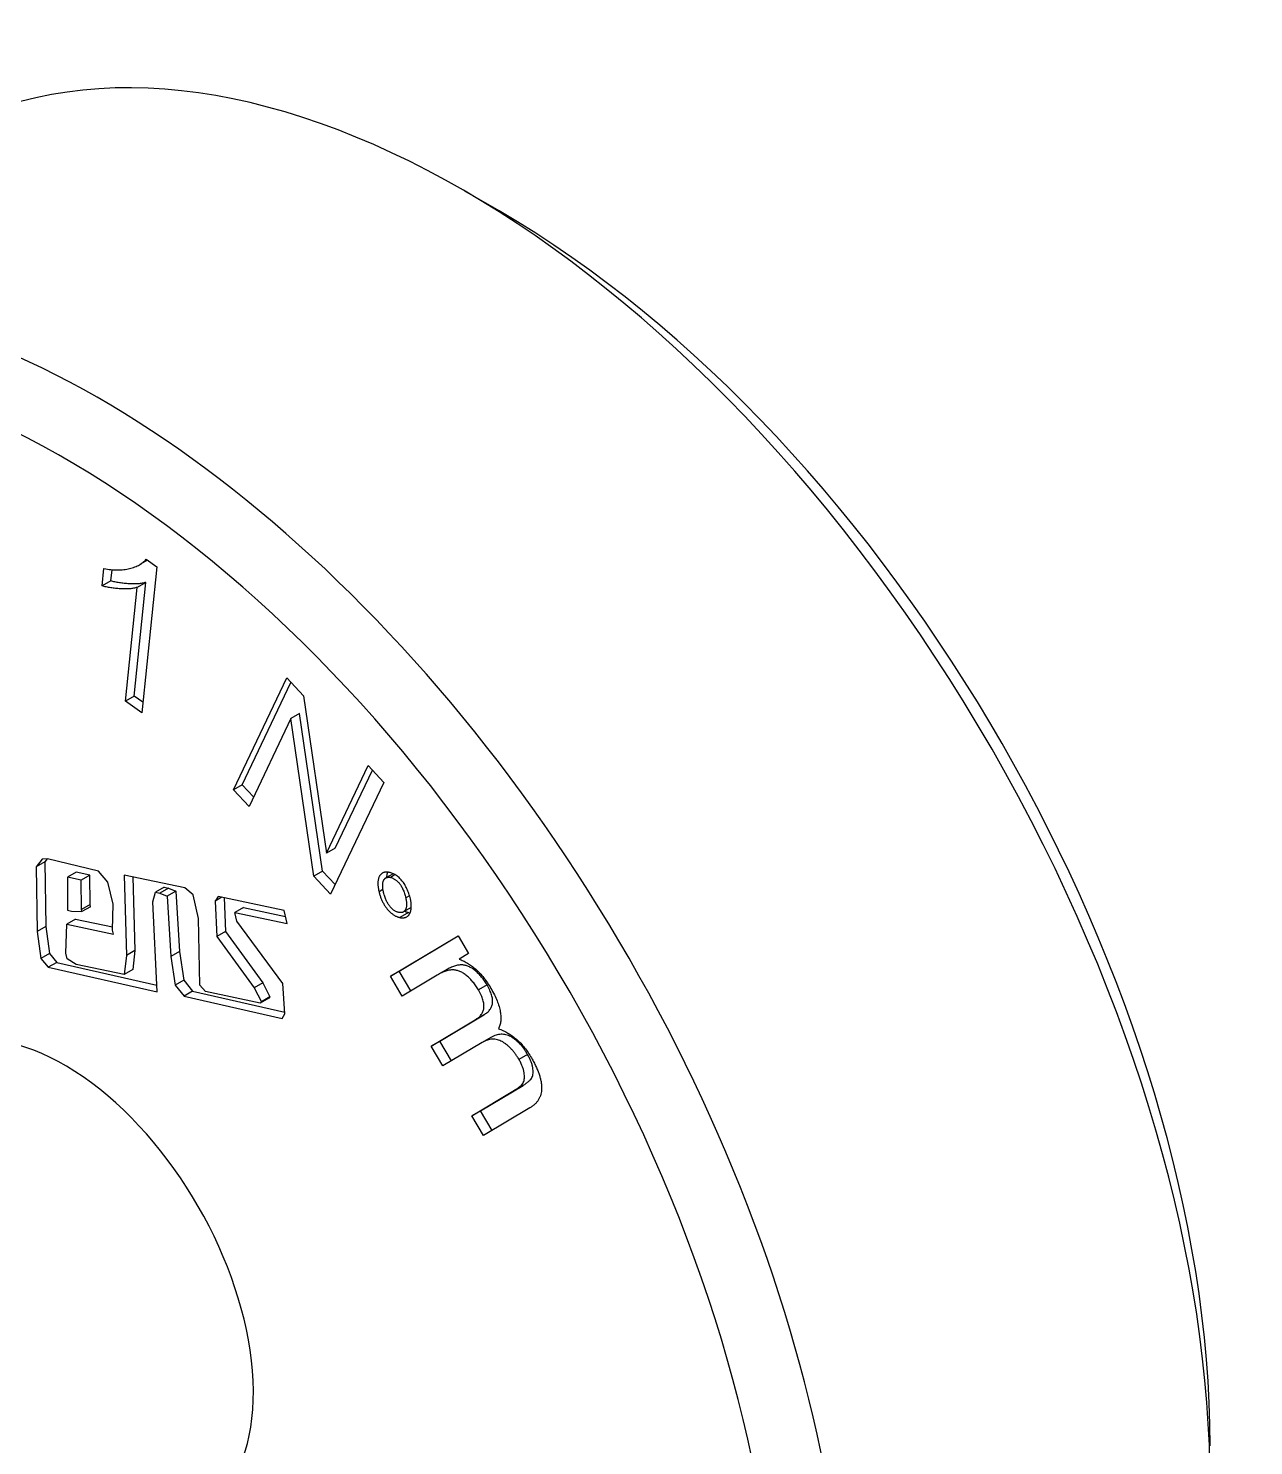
# Model space of a CAD drawing. Header units: millimetres. Extents: x 0 to 7722, y 0 to 5460.
# Drawn here: x 4574.95 to 4587.69, y 3552.35 to 3567.07 of the extents above; entities that cross this region are included whole.
import ezdxf

# ---------------------------------------------------------------- set-up
doc = ezdxf.new("R2010")
doc.units = ezdxf.units.MM
doc.header["$LTSCALE"] = 5
doc.layers.get('0').update_dxf_attribs({"linetype": 'CONTINUOUS'})

# ---------------------------------------------------------------- blocks, each defined once
blk = doc.blocks.new('RWFWFWEWEFWEFWEF')
for p, q in [((69.345, -69.083), (68.987, -68.876)), ((65.69, -72.712), (65.611, -72.757)), ((65.677, -72.703), (65.786, -72.78)), ((65.219, -72.979), (65.237, -72.8)), ((65.309, -72.927), (65.321, -72.811)), ((65.786, -72.78), (65.63, -74.297)), ((65.309, -72.927), (65.219, -72.979)), ((65.46, -74.177), (65.582, -72.995)), ((65.55, -74.125), (65.672, -72.943)), ((65.672, -72.943), (65.582, -72.995)), ((66.584, -75.097), (67.138, -73.936)), ((67.138, -73.936), (67.312, -74.123)), ((66.674, -75.045), (67.181, -73.982)), ((65.55, -74.125), (65.46, -74.177)), ((65.63, -74.297), (65.46, -74.177)), ((65.641, -74.189), (65.55, -74.125)), ((67.312, -74.123), (67.549, -75.758)), ((67.181, -74.359), (66.746, -75.271)), ((67.271, -74.307), (67.181, -74.359)), ((67.419, -75.995), (67.181, -74.359)), ((67.509, -75.944), (67.271, -74.307)), ((67.549, -75.758), (67.984, -74.847)), ((67.639, -75.706), (68.027, -74.893)), ((67.984, -74.847), (68.146, -75.021)), ((66.674, -75.045), (66.584, -75.097)), ((66.746, -75.271), (66.584, -75.097)), ((66.793, -75.173), (66.674, -75.045)), ((68.146, -75.021), (67.592, -76.182)), ((67.639, -75.706), (67.549, -75.758)), ((64.595, -75.82), (64.532, -75.899)), ((64.622, -75.847), (64.532, -75.899)), ((64.651, -75.815), (64.595, -75.82)), ((64.647, -75.816), (64.622, -75.847)), ((64.622, -75.847), (64.634, -76.52)), ((65.182, -75.944), (64.651, -75.815)), ((64.532, -75.899), (64.544, -76.571)), ((64.949, -75.955), (64.859, -76.006)), ((65.09, -75.984), (64.949, -75.955)), ((65.09, -75.984), (65, -76.036)), ((65.093, -76.29), (65.09, -75.984)), ((65.278, -76.057), (65.182, -75.944)), ((65.448, -75.984), (65.47, -76.821)), ((66.077, -76.117), (65.448, -75.984)), ((67.509, -75.944), (67.419, -75.995)), ((67.592, -76.182), (67.419, -75.995)), ((67.639, -76.084), (67.509, -75.944)), ((68.244, -75.97), (68.167, -76.014)), ((68.263, -75.98), (68.215, -76.009)), ((64.859, -76.006), (64.858, -76.349)), ((65, -76.036), (64.859, -76.006)), ((65.003, -76.342), (65, -76.036)), ((65.332, -76.286), (65.278, -76.057)), ((65.539, -76.003), (65.56, -76.77)), ((65.864, -76.11), (65.774, -76.162)), ((65.907, -76.119), (65.817, -76.171)), ((65.864, -76.11), (65.907, -76.119)), ((65.907, -76.119), (65.984, -76.152)), ((66.163, -76.189), (66.077, -76.117)), ((68.137, -76.133), (68.096, -76.157)), ((65.093, -76.29), (65.003, -76.342)), ((65.098, -76.313), (65.093, -76.29)), ((65.326, -76.557), (65.332, -76.286)), ((65.746, -76.264), (65.774, -76.162)), ((65.791, -77.199), (65.746, -76.264)), ((65.774, -76.162), (65.817, -76.171)), ((65.817, -76.171), (65.894, -76.203)), ((65.984, -76.152), (65.894, -76.203)), ((65.894, -76.203), (65.932, -76.832)), ((65.984, -76.152), (66.022, -76.78)), ((66.221, -76.436), (66.163, -76.189)), ((66.424, -76.206), (66.394, -76.255)), ((66.464, -76.215), (66.394, -76.255)), ((66.394, -76.255), (66.412, -76.623)), ((67.109, -76.351), (66.424, -76.206)), ((66.485, -76.219), (66.502, -76.571)), ((68.413, -76.199), (68.374, -76.222)), ((64.942, -76.443), (64.852, -76.495)), ((64.858, -76.349), (64.901, -76.358)), ((64.901, -76.358), (65.008, -76.364)), ((64.942, -76.443), (65.327, -76.524)), ((65.008, -76.364), (65.003, -76.342)), ((65.098, -76.313), (65.008, -76.364)), ((66.234, -77.13), (66.221, -76.436)), ((66.687, -76.322), (66.597, -76.374)), ((66.597, -76.374), (67.141, -76.489)), ((66.619, -76.465), (66.597, -76.374)), ((66.687, -76.322), (67.124, -76.414)), ((67.141, -76.489), (67.109, -76.351)), ((68.403, -76.374), (68.313, -76.426)), ((68.431, -76.321), (68.349, -76.368)), ((64.634, -76.52), (64.544, -76.571)), ((64.544, -76.571), (64.582, -76.851)), ((64.634, -76.52), (64.672, -76.8)), ((64.842, -76.797), (64.852, -76.495)), ((64.852, -76.495), (65.336, -76.597)), ((65.336, -76.597), (65.326, -76.557)), ((66.502, -76.571), (66.412, -76.623)), ((66.502, -76.571), (66.888, -77.105)), ((67.097, -77.111), (66.619, -76.465)), ((66.412, -76.623), (66.798, -77.156)), ((68.216, -77.034), (68.919, -76.615)), ((68.306, -76.983), (68.92, -76.617)), ((68.919, -76.615), (69.027, -76.801)), ((64.672, -76.8), (64.582, -76.851)), ((64.582, -76.851), (64.657, -76.943)), ((64.672, -76.8), (64.746, -76.892)), ((64.855, -76.855), (64.842, -76.797)), ((64.95, -76.913), (64.855, -76.855)), ((65.47, -76.821), (65.447, -77.018)), ((65.56, -76.77), (65.47, -76.821)), ((65.56, -76.77), (65.537, -76.966)), ((66.022, -76.78), (65.932, -76.832)), ((65.932, -76.832), (65.978, -77.13)), ((66.022, -76.78), (66.068, -77.078)), ((69.027, -76.801), (68.928, -76.859)), ((64.746, -76.892), (64.657, -76.943)), ((64.657, -76.943), (65.791, -77.199)), ((64.746, -76.892), (65.788, -77.127)), ((65.447, -77.018), (64.95, -76.913)), ((65.537, -76.966), (65.447, -77.018)), ((68.306, -76.983), (68.216, -77.034)), ((68.426, -77.189), (68.306, -76.983)), ((68.701, -77.024), (68.337, -77.242)), ((68.8, -76.967), (68.71, -77.019)), ((66.068, -77.078), (65.978, -77.13)), ((65.978, -77.13), (66.07, -77.242)), ((66.068, -77.078), (66.159, -77.19)), ((66.291, -77.196), (66.234, -77.13)), ((66.888, -77.105), (66.798, -77.156)), ((66.798, -77.156), (66.873, -77.303)), ((66.888, -77.105), (66.963, -77.251)), ((67.118, -77.425), (67.097, -77.111)), ((68.337, -77.242), (68.216, -77.034)), ((69.219, -77.126), (69.129, -77.177)), ((66.159, -77.19), (66.07, -77.242)), ((66.07, -77.242), (67.089, -77.474)), ((66.159, -77.19), (67.117, -77.408)), ((66.86, -77.316), (66.291, -77.196)), ((66.95, -77.265), (66.86, -77.316)), ((66.873, -77.303), (66.86, -77.316)), ((66.963, -77.251), (66.873, -77.303)), ((66.963, -77.251), (66.95, -77.265)), ((67.089, -77.474), (67.118, -77.425)), ((68.729, -77.709), (69.186, -77.437)), ((69.186, -77.437), (69.096, -77.489)), ((68.639, -77.761), (69.096, -77.489)), ((68.729, -77.709), (68.639, -77.761)), ((68.76, -77.968), (68.639, -77.761)), ((68.849, -77.915), (68.729, -77.709)), ((69.169, -77.725), (68.76, -77.968)), ((69.258, -77.673), (69.169, -77.725)), ((69.64, -77.849), (69.55, -77.901)), ((69.151, -78.434), (69.594, -78.17)), ((69.594, -78.17), (69.504, -78.221)), ((69.062, -78.486), (69.504, -78.221)), ((69.151, -78.434), (69.062, -78.486)), ((69.182, -78.692), (69.062, -78.486)), ((69.271, -78.639), (69.151, -78.434)), ((69.664, -78.404), (69.182, -78.692))]:
    blk.add_line(p, q)
for centre, major_axis, start_param, end_param in [((68.957, -77.85), (-5.488, 9.531), 3.141593, 6.283185), ((69.316, -77.643), (5.235, -9.091), 0.787332, 2.354261), ((65.185, -80.022), (-5.488, 9.531), 2.354261, 7.070517), ((64.826, -80.229), (-5.235, 9.091), 1.877073, 7.547705), ((64.826, -80.229), (-1.386, 2.407), 2.651007, 6.773771)]:
    blk.add_ellipse(centre, major_axis=major_axis, ratio=0.578093, start_param=start_param, end_param=end_param)
for points, knots in [([(65.237, -72.8), (65.262, -72.804), (65.31, -72.811), (65.379, -72.815), (65.444, -72.811), (65.504, -72.8), (65.558, -72.783), (65.606, -72.762), (65.645, -72.736), (65.666, -72.714), (65.677, -72.703)], [0, 0, 0, 0, 0.143697, 0.283571, 0.419904, 0.553886, 0.681035, 0.796957, 0.903227, 1, 1, 1, 1]), ([(65.582, -72.995), (65.57, -72.998), (65.545, -73.005), (65.504, -73.01), (65.458, -73.011), (65.408, -73.01), (65.358, -73.006), (65.309, -72.999), (65.263, -72.991), (65.233, -72.983), (65.219, -72.979)], [0, 0, 0, 0, 0.110735, 0.230237, 0.359635, 0.499295, 0.639074, 0.769294, 0.889521, 1, 1, 1, 1]), ([(65.672, -72.943), (65.66, -72.946), (65.635, -72.953), (65.593, -72.958), (65.547, -72.96), (65.498, -72.958), (65.447, -72.954), (65.399, -72.947), (65.353, -72.939), (65.323, -72.931), (65.309, -72.927)], [0, 0, 0, 0, 0.110735, 0.230237, 0.359635, 0.499295, 0.639074, 0.769294, 0.889521, 1, 1, 1, 1]), ([(68.202, -75.956), (68.198, -75.955), (68.191, -75.954), (68.18, -75.953), (68.169, -75.953), (68.159, -75.954), (68.15, -75.956), (68.141, -75.959), (68.132, -75.963), (68.124, -75.968), (68.117, -75.974), (68.111, -75.98), (68.105, -75.988), (68.1, -75.997), (68.095, -76.006), (68.092, -76.016), (68.089, -76.027), (68.087, -76.039), (68.085, -76.052), (68.084, -76.065), (68.084, -76.079), (68.085, -76.094), (68.087, -76.109), (68.089, -76.124), (68.092, -76.141), (68.094, -76.152), (68.096, -76.157)], [0, 0, 0, 0, 0.043091, 0.08557, 0.127135, 0.167938, 0.208657, 0.248986, 0.289358, 0.330079, 0.370445, 0.41051, 0.450069, 0.489537, 0.529123, 0.569091, 0.609534, 0.650582, 0.692324, 0.734264, 0.776501, 0.819585, 0.863124, 0.907856, 0.953343, 1, 1, 1, 1]), ([(68.186, -75.953), (68.185, -75.954), (68.184, -75.957), (68.181, -75.965), (68.178, -75.976), (68.176, -75.988), (68.175, -75.999), (68.175, -76.006), (68.175, -76.01)], [0.5238592, 0.5238592, 0.5238592, 0.5238592, 0.5291226, 0.5690906, 0.6095336, 0.6505816, 0.6923239, 0.7212124, 0.7212124, 0.7212124, 0.7212124]), ([(68.422, -76.231), (68.42, -76.222), (68.415, -76.204), (68.407, -76.178), (68.397, -76.152), (68.387, -76.128), (68.376, -76.105), (68.363, -76.084), (68.349, -76.063), (68.335, -76.044), (68.32, -76.027), (68.304, -76.011), (68.288, -75.997), (68.271, -75.985), (68.254, -75.975), (68.237, -75.967), (68.22, -75.96), (68.208, -75.957), (68.202, -75.956)], [0, 0, 0, 0, 0.075225, 0.146571, 0.214495, 0.279453, 0.342418, 0.40351, 0.463774, 0.523875, 0.583261, 0.64131, 0.698905, 0.756301, 0.814632, 0.874328, 0.935785, 1, 1, 1, 1]), ([(68.144, -76.167), (68.143, -76.162), (68.141, -76.154), (68.138, -76.141), (68.136, -76.128), (68.135, -76.116), (68.134, -76.105), (68.134, -76.094), (68.134, -76.084), (68.135, -76.074), (68.136, -76.064), (68.138, -76.056), (68.14, -76.048), (68.143, -76.041), (68.147, -76.034), (68.151, -76.028), (68.155, -76.023), (68.16, -76.018), (68.166, -76.015), (68.172, -76.011), (68.178, -76.009), (68.184, -76.008), (68.191, -76.007), (68.199, -76.006), (68.206, -76.007), (68.212, -76.008), (68.215, -76.009)], [0, 0, 0, 0, 0.050847, 0.099743, 0.147423, 0.194067, 0.239148, 0.283312, 0.326545, 0.3689, 0.410532, 0.451007, 0.490829, 0.530205, 0.569114, 0.607752, 0.64659, 0.685846, 0.724961, 0.763672, 0.802198, 0.841089, 0.879661, 0.919078, 0.959102, 1, 1, 1, 1]), ([(68.215, -76.009), (68.218, -76.009), (68.226, -76.011), (68.238, -76.016), (68.249, -76.022), (68.261, -76.029), (68.272, -76.037), (68.284, -76.046), (68.295, -76.057), (68.306, -76.069), (68.317, -76.083), (68.327, -76.098), (68.336, -76.115), (68.345, -76.133), (68.353, -76.153), (68.361, -76.175), (68.368, -76.198), (68.372, -76.213), (68.374, -76.222)], [0, 0, 0, 0, 0.055944, 0.110712, 0.164055, 0.216875, 0.269578, 0.323272, 0.377576, 0.433444, 0.490917, 0.550621, 0.613113, 0.679858, 0.751356, 0.82826, 0.910794, 1, 1, 1, 1]), ([(68.096, -76.157), (68.097, -76.163), (68.1, -76.174), (68.105, -76.191), (68.11, -76.207), (68.116, -76.224), (68.123, -76.24), (68.13, -76.255), (68.137, -76.27), (68.145, -76.285), (68.154, -76.3), (68.163, -76.313), (68.172, -76.326), (68.182, -76.339), (68.192, -76.35), (68.202, -76.361), (68.213, -76.371), (68.224, -76.38), (68.235, -76.389), (68.247, -76.397), (68.258, -76.404), (68.269, -76.41), (68.28, -76.415), (68.291, -76.42), (68.302, -76.423), (68.31, -76.425), (68.313, -76.426)], [0, 0, 0, 0, 0.047561, 0.093965, 0.139115, 0.183631, 0.227463, 0.27071, 0.313619, 0.35627, 0.398376, 0.439568, 0.480058, 0.519902, 0.559672, 0.599077, 0.639073, 0.679316, 0.719784, 0.759624, 0.79948, 0.839192, 0.8787, 0.918792, 0.959082, 1, 1, 1, 1]), ([(68.301, -76.373), (68.297, -76.372), (68.289, -76.37), (68.277, -76.365), (68.265, -76.359), (68.253, -76.352), (68.241, -76.343), (68.23, -76.333), (68.219, -76.321), (68.208, -76.308), (68.197, -76.294), (68.187, -76.279), (68.178, -76.263), (68.17, -76.246), (68.162, -76.227), (68.155, -76.208), (68.149, -76.188), (68.146, -76.174), (68.144, -76.167)], [0, 0, 0, 0, 0.061057, 0.119549, 0.176812, 0.232964, 0.288593, 0.344678, 0.401674, 0.460555, 0.520493, 0.581231, 0.643451, 0.707862, 0.775364, 0.846409, 0.921149, 1, 1, 1, 1]), ([(68.374, -76.222), (68.375, -76.228), (68.378, -76.241), (68.381, -76.26), (68.383, -76.277), (68.383, -76.293), (68.382, -76.307), (68.38, -76.321), (68.376, -76.333), (68.372, -76.343), (68.366, -76.353), (68.359, -76.36), (68.352, -76.366), (68.343, -76.371), (68.334, -76.374), (68.324, -76.375), (68.313, -76.375), (68.305, -76.374), (68.301, -76.373)], [0, 0, 0, 0, 0.075976, 0.148148, 0.217234, 0.283343, 0.347255, 0.409524, 0.470659, 0.531831, 0.591991, 0.650519, 0.707573, 0.764172, 0.82112, 0.8791, 0.938413, 1, 1, 1, 1]), ([(68.313, -76.426), (68.317, -76.427), (68.325, -76.428), (68.336, -76.429), (68.347, -76.429), (68.357, -76.428), (68.366, -76.426), (68.376, -76.423), (68.384, -76.418), (68.392, -76.413), (68.399, -76.407), (68.406, -76.4), (68.411, -76.392), (68.416, -76.383), (68.421, -76.374), (68.424, -76.364), (68.427, -76.352), (68.429, -76.341), (68.431, -76.328), (68.431, -76.315), (68.431, -76.302), (68.431, -76.288), (68.43, -76.275), (68.428, -76.26), (68.425, -76.246), (68.423, -76.236), (68.422, -76.231)], [0, 0, 0, 0, 0.044702, 0.088543, 0.131465, 0.173817, 0.215722, 0.257259, 0.298741, 0.340502, 0.382149, 0.423093, 0.463588, 0.504008, 0.544388, 0.584918, 0.626224, 0.667943, 0.709911, 0.751354, 0.792596, 0.83393, 0.874994, 0.916436, 0.957902, 1, 1, 1, 1]), ([(68.363, -76.36), (68.365, -76.361), (68.371, -76.364), (68.381, -76.368), (68.392, -76.372), (68.399, -76.373), (68.403, -76.374)], [0.8526798, 0.8526798, 0.8526798, 0.8526798, 0.8787004, 0.9187922, 0.9590823, 1, 1, 1, 1]), ([(68.403, -76.374), (68.407, -76.375), (68.413, -76.376), (68.418, -76.377), (68.419, -76.377)], [0, 0, 0, 0, 0.04470192, 0.06249332, 0.06249332, 0.06249332, 0.06249332]), ([(68.928, -76.859), (68.942, -76.864), (68.971, -76.874), (69.014, -76.898), (69.058, -76.927), (69.101, -76.962), (69.144, -77.003), (69.185, -77.051), (69.224, -77.104), (69.247, -77.142), (69.259, -77.162)], [0, 0, 0, 0, 0.120457, 0.239928, 0.360906, 0.484054, 0.6089, 0.735098, 0.864349, 1, 1, 1, 1]), ([(69.129, -77.177), (69.12, -77.163), (69.103, -77.135), (69.073, -77.096), (69.042, -77.061), (69.008, -77.03), (68.973, -77.004), (68.937, -76.985), (68.902, -76.974), (68.873, -76.969), (68.849, -76.97), (68.83, -76.972), (68.811, -76.976), (68.79, -76.982), (68.769, -76.99), (68.747, -76.999), (68.724, -77.011), (68.709, -77.02), (68.701, -77.024)], [0, 0, 0, 0, 0.071217, 0.141209, 0.2106, 0.281934, 0.353391, 0.423893, 0.496212, 0.572224, 0.613014, 0.657258, 0.704412, 0.756009, 0.810919, 0.870278, 0.933114, 1, 1, 1, 1]), ([(69.219, -77.126), (69.21, -77.111), (69.193, -77.083), (69.163, -77.045), (69.131, -77.01), (69.098, -76.978), (69.063, -76.952), (69.027, -76.934), (68.992, -76.922), (68.962, -76.918), (68.939, -76.918), (68.92, -76.92), (68.9, -76.924), (68.88, -76.93), (68.859, -76.938), (68.837, -76.947), (68.814, -76.959), (68.799, -76.968), (68.791, -76.972)], [0, 0, 0, 0, 0.071217, 0.141209, 0.2106, 0.281934, 0.353391, 0.423893, 0.496212, 0.572224, 0.613014, 0.657258, 0.704412, 0.756009, 0.810919, 0.870278, 0.933114, 1, 1, 1, 1]), ([(69.096, -77.489), (69.102, -77.485), (69.114, -77.477), (69.131, -77.464), (69.146, -77.45), (69.158, -77.435), (69.168, -77.42), (69.176, -77.403), (69.182, -77.386), (69.186, -77.368), (69.187, -77.348), (69.186, -77.327), (69.183, -77.305), (69.177, -77.282), (69.168, -77.258), (69.158, -77.232), (69.144, -77.205), (69.134, -77.187), (69.129, -77.177)], [0, 0, 0, 0, 0.082879, 0.161086, 0.234122, 0.302282, 0.365931, 0.426712, 0.483266, 0.53761, 0.589796, 0.642305, 0.695191, 0.749555, 0.80623, 0.866773, 0.931266, 1, 1, 1, 1]), ([(69.186, -77.437), (69.192, -77.433), (69.204, -77.425), (69.221, -77.412), (69.236, -77.398), (69.248, -77.384), (69.258, -77.368), (69.266, -77.351), (69.272, -77.334), (69.276, -77.316), (69.277, -77.296), (69.276, -77.276), (69.273, -77.254), (69.267, -77.23), (69.258, -77.206), (69.247, -77.18), (69.234, -77.153), (69.224, -77.135), (69.219, -77.126)], [0, 0, 0, 0, 0.082879, 0.161086, 0.234122, 0.302282, 0.365931, 0.426712, 0.483266, 0.53761, 0.589796, 0.642305, 0.695191, 0.749555, 0.80623, 0.866773, 0.931266, 1, 1, 1, 1]), ([(69.259, -77.162), (69.271, -77.184), (69.295, -77.226), (69.323, -77.289), (69.344, -77.348), (69.357, -77.404), (69.363, -77.455), (69.362, -77.502), (69.353, -77.545), (69.343, -77.569), (69.337, -77.581)], [0, 0, 0, 0, 0.148881, 0.285949, 0.412677, 0.533812, 0.650325, 0.764511, 0.880716, 1, 1, 1, 1]), ([(69.337, -77.581), (69.354, -77.587), (69.387, -77.6), (69.436, -77.625), (69.482, -77.656), (69.527, -77.692), (69.569, -77.732), (69.609, -77.778), (69.647, -77.829), (69.669, -77.866), (69.68, -77.885)], [0, 0, 0, 0, 0.138535, 0.269051, 0.394234, 0.515351, 0.634313, 0.752968, 0.874537, 1, 1, 1, 1]), ([(69.55, -77.901), (69.544, -77.89), (69.531, -77.87), (69.512, -77.841), (69.491, -77.814), (69.469, -77.79), (69.447, -77.767), (69.424, -77.748), (69.401, -77.73), (69.376, -77.715), (69.351, -77.703), (69.326, -77.694), (69.3, -77.69), (69.274, -77.689), (69.248, -77.692), (69.221, -77.7), (69.194, -77.71), (69.177, -77.72), (69.169, -77.725)], [0, 0, 0, 0, 0.059238, 0.116623, 0.172335, 0.226577, 0.280839, 0.334882, 0.389353, 0.445403, 0.50293, 0.561858, 0.623753, 0.689376, 0.759559, 0.834348, 0.914406, 1, 1, 1, 1]), ([(69.64, -77.849), (69.634, -77.839), (69.621, -77.818), (69.602, -77.789), (69.581, -77.762), (69.559, -77.738), (69.537, -77.716), (69.514, -77.696), (69.49, -77.678), (69.466, -77.663), (69.441, -77.651), (69.415, -77.643), (69.39, -77.639), (69.364, -77.638), (69.338, -77.641), (69.311, -77.648), (69.284, -77.658), (69.267, -77.668), (69.258, -77.673)], [0, 0, 0, 0, 0.059238, 0.116623, 0.172335, 0.226577, 0.280839, 0.334882, 0.389353, 0.445403, 0.50293, 0.561858, 0.623753, 0.689376, 0.759559, 0.834348, 0.914406, 1, 1, 1, 1]), ([(69.504, -78.221), (69.515, -78.214), (69.536, -78.202), (69.562, -78.181), (69.582, -78.162), (69.596, -78.142), (69.604, -78.119), (69.608, -78.095), (69.608, -78.067), (69.604, -78.036), (69.597, -78.004), (69.584, -77.97), (69.57, -77.935), (69.557, -77.912), (69.55, -77.901)], [0, 0, 0, 0, 0.135532, 0.250418, 0.346062, 0.423128, 0.490094, 0.556017, 0.624161, 0.695416, 0.76831, 0.842187, 0.918989, 1, 1, 1, 1]), ([(69.594, -78.17), (69.605, -78.163), (69.626, -78.15), (69.652, -78.129), (69.672, -78.11), (69.686, -78.09), (69.694, -78.068), (69.698, -78.043), (69.698, -78.015), (69.694, -77.985), (69.687, -77.952), (69.674, -77.918), (69.659, -77.883), (69.647, -77.861), (69.64, -77.849)], [0, 0, 0, 0, 0.135532, 0.250418, 0.346062, 0.423128, 0.490094, 0.556017, 0.624161, 0.695416, 0.76831, 0.842187, 0.918989, 1, 1, 1, 1]), ([(69.68, -77.885), (69.689, -77.9), (69.705, -77.929), (69.727, -77.972), (69.745, -78.014), (69.76, -78.054), (69.772, -78.093), (69.78, -78.13), (69.785, -78.166), (69.786, -78.2), (69.784, -78.233), (69.778, -78.263), (69.768, -78.292), (69.755, -78.318), (69.738, -78.343), (69.717, -78.366), (69.692, -78.386), (69.674, -78.398), (69.664, -78.404)], [0, 0, 0, 0, 0.069065, 0.134779, 0.196718, 0.25571, 0.312797, 0.368569, 0.423241, 0.478123, 0.533481, 0.590351, 0.649128, 0.711021, 0.776665, 0.84617, 0.920526, 1, 1, 1, 1])]:
    blk.add_open_spline(points, degree=3, knots=knots)

msp = doc.modelspace()

# ---------------------------------------------------------------- block references
msp.add_blockref('RWFWFWEWEFWEFWEF', (4510.5, 3634.26))

doc.saveas('drawing.dxf')
